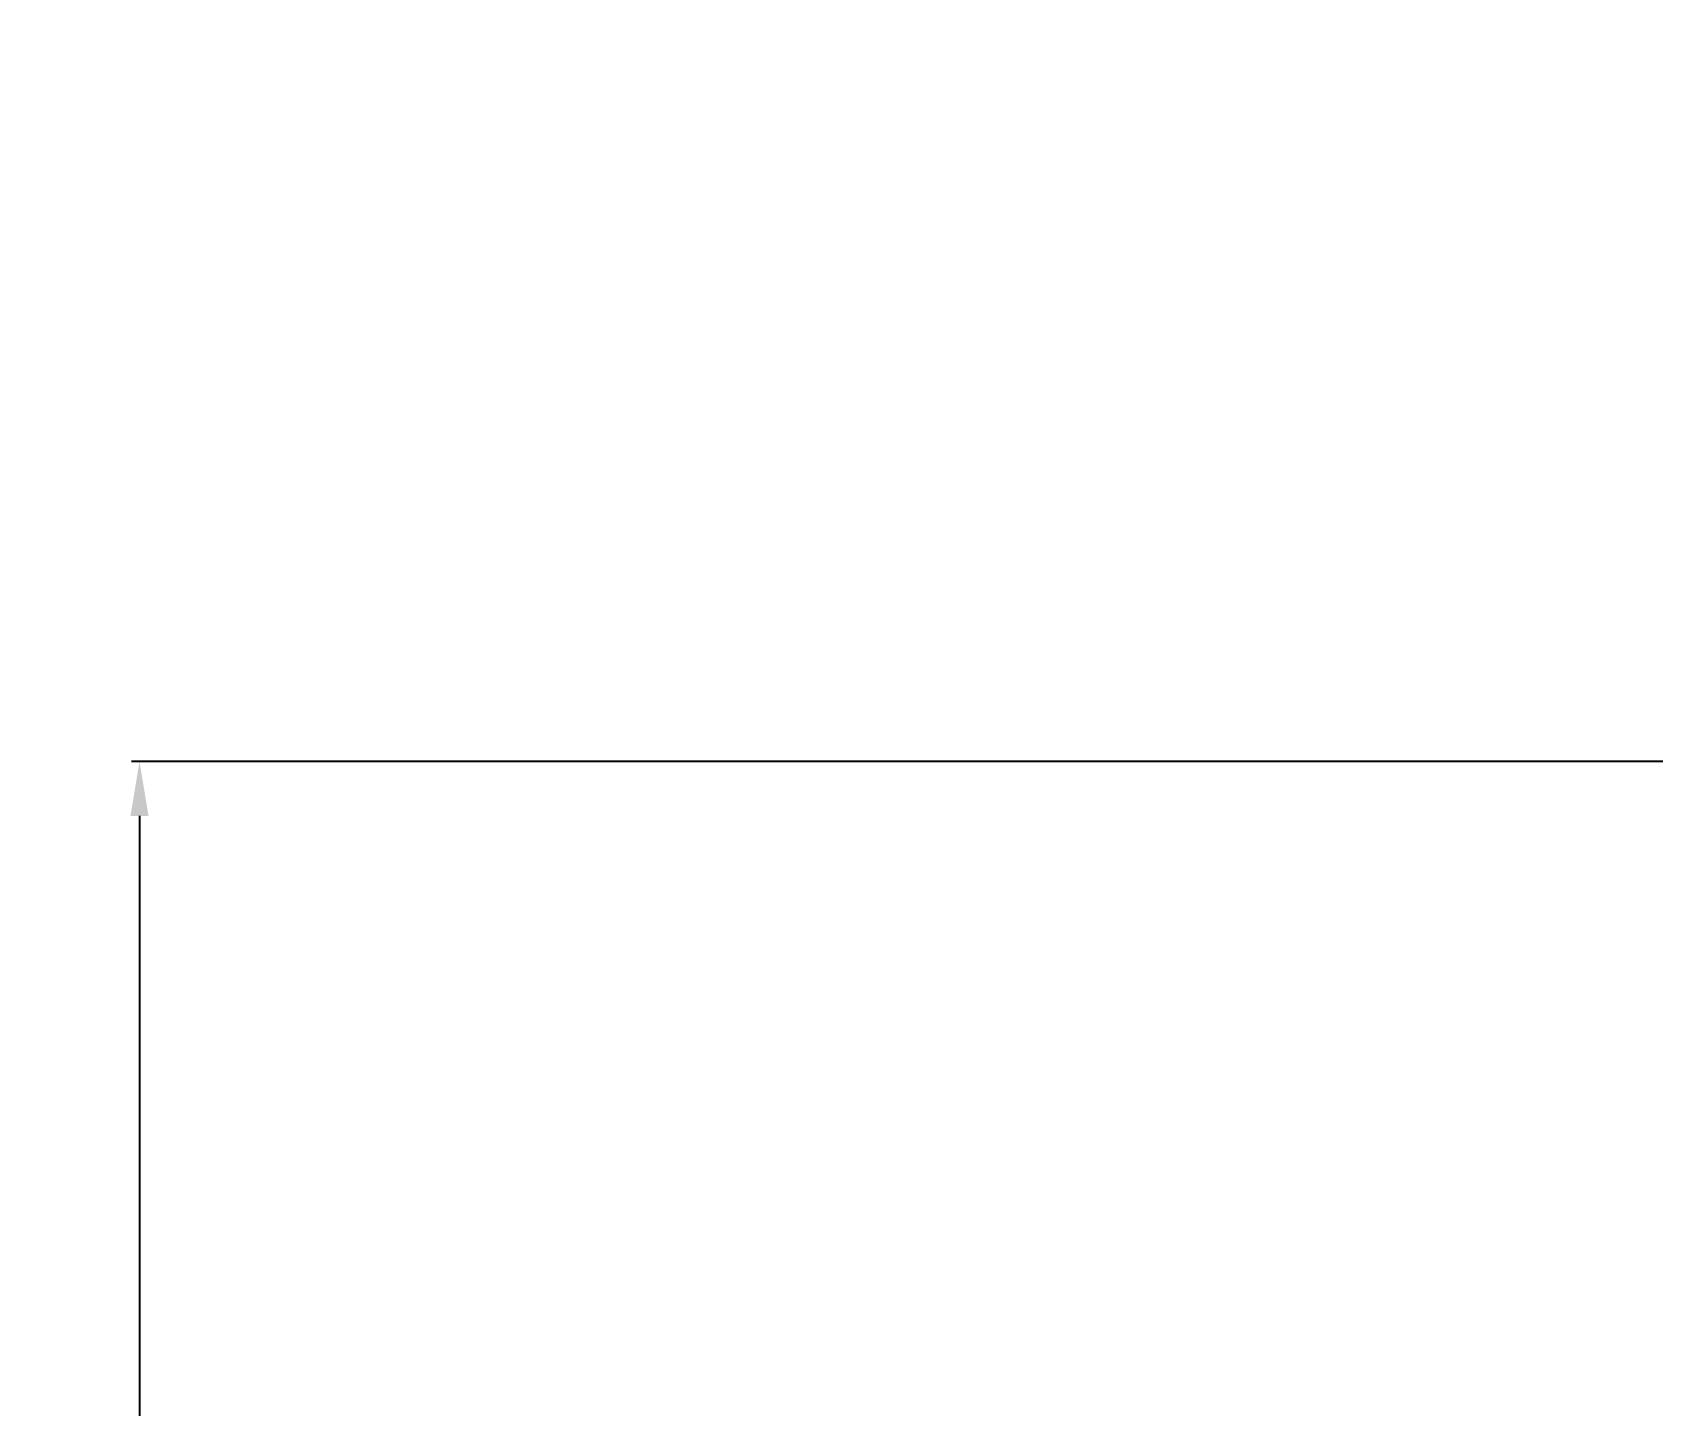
# Model space of a CAD drawing. Header units: millimetres. Extents: x 765 to 1606, y 133 to 728.
# Drawn here: x 1242.1 to 1421.4, y 423.9 to 575.8 of the extents above; entities that cross this region are included whole.
import ezdxf

# ---------------------------------------------------------------- set-up
doc = ezdxf.new("R2010")
doc.units = ezdxf.units.MM
doc.layers.add('DIM', color=3, linetype='Continuous', lineweight=9)
doc.dimstyles.new('겸용-샤워욕조용1', dxfattribs={"dimscale": 0.6, "dimtxt": 10, "dimasz": 10, "dimexe": 1.5, "dimexo": 1.5, "dimgap": 2, "dimtad": 0, "dimtih": 1, "dimtoh": 1, "dimdec": 1, "dimdsep": 46, "dimtxsty": 'Standard', "dimcen": 2.5, "dimclrd": 5, "dimclre": 5, "dimclrt": 5, "dimadec": 1, "dimazin": 2, "dimtfac": 1, "dimtdec": 1, "dimtmove": 0, "dimatfit": 3, "dimfxl": 1.25, "dimarcsym": 0})

# ---------------------------------------------------------------- blocks, each defined once
blk = doc.blocks.new('*D78')
at = {"layer": 'Defpoints', "color": 0, "lineweight": 18, "transparency": 16777216}
for p in [(1479.5, 495.16), (1253.98, 219.1), (1479.5, 219.1)]:
    blk.add_point(p, dxfattribs=at)
at = {"layer": 'DIM', "color": 5, "lineweight": -2, "transparency": 16777216}
for p, q in [((1478.6, 495.16), (1253.08, 495.16)), ((1253.98, 489.16), (1253.98, 361.33)), ((1253.98, 225.1), (1253.98, 352.93)), ((1478.6, 219.1), (1253.08, 219.1))]:
    blk.add_line(p, q, dxfattribs=at)
at = {"layer": 'DIM', "color": 5, "lineweight": 18, "transparency": 16777216}
for points in [[(1252.98, 489.16), (1254.98, 489.16), (1253.98, 495.16)], [(1252.98, 225.1), (1254.98, 225.1), (1253.98, 219.1)]]:
    blk.add_solid(points, dxfattribs=at)
at = {"layer": 'DIM', "color": 5, "transparency": 16777216, "insert": (1253.98, 357.13), "char_height": 6, "attachment_point": 5}
blk.add_mtext('(1600)', dxfattribs=at)

msp = doc.modelspace()

# ---------------------------------------------------------------- linework, layer by layer
at = {"linetype": 'Continuous'}
for points, knots in [([(1353.89, 668.67), (1362.29, 666.91), (1379.18, 661.27), (1398.71, 651.05), (1413.52, 640.77), (1424.07, 632.11), (1434.11, 622.25), (1443.61, 611.85), (1452.57, 601.06), (1460.97, 589.81), (1468.83, 578.16), (1476.26, 566.23), (1483.28, 554.1), (1492.04, 537.7), (1497.96, 525.09), (1501.62, 516.57)], [0, 0, 0, 0, 0.11714, 0.241192, 0.299337, 0.362795, 0.427204, 0.491023, 0.554843, 0.618496, 0.682384, 0.746401, 0.810171, 0.873542, 1, 1, 1, 1]), ([(1474.8, 505.22), (1473.03, 510.25), (1469.34, 520.27), (1463.31, 535.06), (1456.87, 549.56), (1449.99, 563.73), (1443.94, 575.34), (1438.55, 584.34), (1434.22, 590.93), (1429.7, 597.36), (1425.68, 602.5), (1422.18, 606.36), (1419.88, 608.65), (1417.97, 610.4), (1416.51, 611.68), (1414.98, 612.88), (1413.9, 613.6), (1413.36, 613.95)], [0, 0, 0, 0, 0.126634, 0.253599, 0.379349, 0.503517, 0.62759, 0.690185, 0.752749, 0.814934, 0.876798, 0.907673, 0.938508, 0.953889, 0.969245, 0.984631, 1, 1, 1, 1])]:
    msp.add_open_spline(points, degree=3, knots=knots, dxfattribs=at)

# ---------------------------------------------------------------- dimensions: what is measured, and where the dimension line sits
at = {"layer": 'DIM', "color": 1}
dim = msp.add_linear_dim(base=(1253.98, 219.1), p1=(1479.5, 495.16), p2=(1479.5, 219.1), angle=90, text='(1600)', dimstyle='겸용-샤워욕조용1', dxfattribs=at)
dim.commit()
dim.dimension.update_dxf_attribs({"geometry": '*D78', "text_midpoint": (1253.98, 357.13)})

doc.saveas('drawing.dxf')
